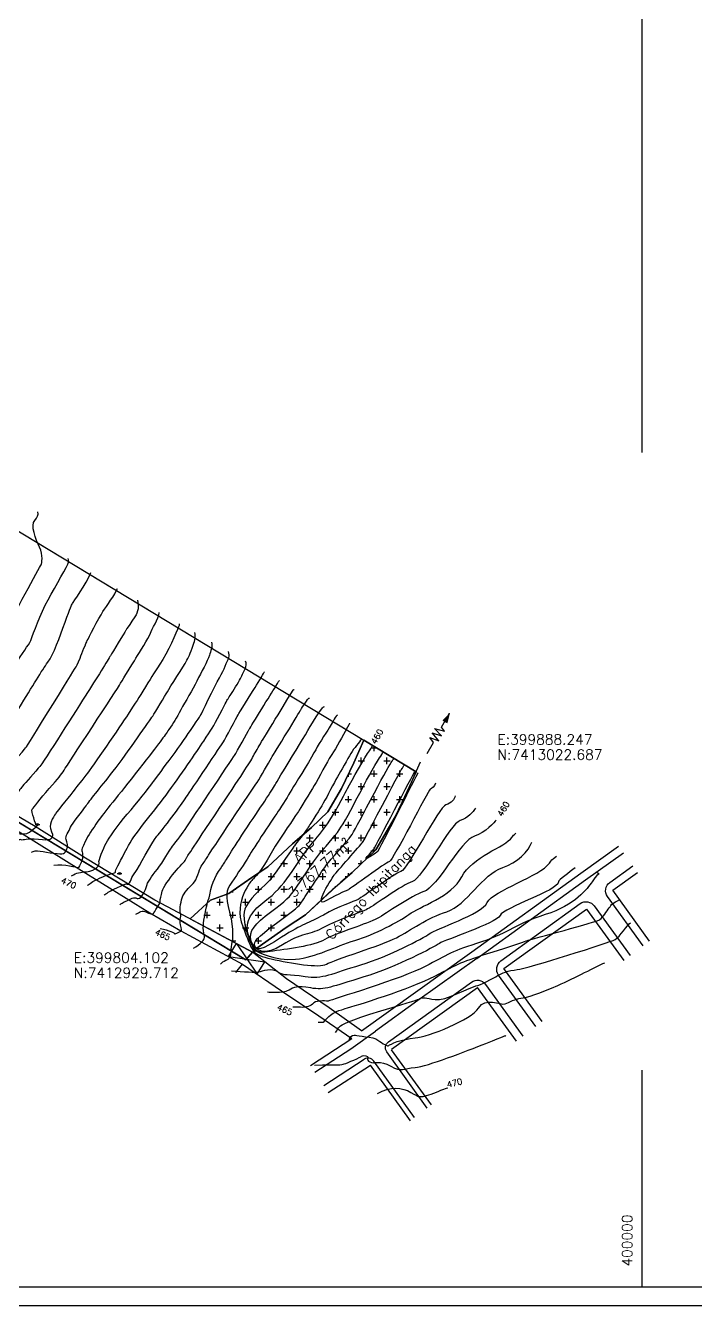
# Model space of a CAD drawing. Header units: millimetres. Extents: x 398670 to 400934, y 7412759 to 7415035.
# Drawn here: x 399695 to 400026, y 7412759 to 7413391 of the extents above; entities that cross this region are included whole.
import ezdxf
from ezdxf.enums import TextEntityAlignment as Align

# ---------------------------------------------------------------- set-up
doc = ezdxf.new("R2010")
doc.units = ezdxf.units.MM
doc.header["$LTSCALE"] = 0.1
for name, color, linetype in [('Curvas_Auxiliares', 42, 'Continuous'), ('Curvas_Mestras', 32, 'Continuous'), ('folha', 7, 'Continuous'), ('linha APP', 3, 'Continuous'), ('Linha estrada', 1, 'Continuous'), ('Linha meio fio', 8, 'Continuous'), ('Linha predial', 1, 'Continuous'), ('linha rio', 4, 'Continuous'), ('LINHAAS', 252, 'Continuous'), ('matrícula', 7, 'Continuous'), ('postes', 2, 'Continuous'), ('área', 2, 'Continuous')]:
    doc.layers.add(name, color=color, linetype=linetype)
doc.styles.add('10mm', font='romans.shx', dxfattribs={"height": 5})
doc.styles.add('2mm', font='romans.shx', dxfattribs={"height": 1})

# ---------------------------------------------------------------- blocks, each defined once
blk = doc.blocks.new('POSTE')
blk.add_lwpolyline([(-1.16, 0), (1.16, 0)])
blk.add_circle((0, 0), 0.5)
blk = doc.blocks.new('A$C74705DF4')
at = {"linetype": 'Continuous'}
h = blk.add_hatch(color=256, dxfattribs=at)
h.paths.add_polyline_path([(0, 0), (6.28, 2.29), (5.26, 3.73)])
h.paths.add_polyline_path([(0, 0), (5.26, 3.73), (4.31, 5.07)])
for p, q in [((26.19, 19.05), (18.76, 13.78)), ((14.03, 5.15), (8.56, 9.79)), ((8.56, 9.79), (9.18, 6.51)), ((16.84, 7.3), (11.83, 11.96)), ((11.83, 11.96), (14.03, 5.15)), ((15.03, 14.23), (16.84, 7.3)), ((19.86, 9.6), (15.03, 14.23)), ((18.76, 13.78), (19.86, 9.6)), ((9.18, 6.51), (0, 0)), ((4.31, 5.07), (0, 0)), ((6.28, 2.29), (4.31, 5.07))]:
    blk.add_line(p, q, dxfattribs=at)
blk = doc.blocks.new('A$C37251FEB')
at = {"linetype": 'Continuous', "rotation": 214.6845763830416}
blk.add_blockref('A$C74705DF4', (10.87, 30.57), dxfattribs=at)
blk = doc.blocks.new('A$C234672A4')
at = {"linetype": 'Continuous', "xscale": 0.1464505471276849, "yscale": 0.1464505471276849, "zscale": 0.1464505471276849, "rotation": 40.94450576352439}
blk.add_blockref('A$C37251FEB', (1.73, -0.02), dxfattribs=at)
blk = doc.blocks.new('A$C34C77762')
at = {"linetype": 'Continuous', "xscale": 8.006478480000002, "yscale": 8.006478480000002, "zscale": 8.006478480000002, "rotation": 342.585236379697}
blk.add_blockref('A$C234672A4', (-7, 4.2), dxfattribs=at)

msp = doc.modelspace()

# ---------------------------------------------------------------- hatches: boundary and pattern name
at = {"layer": 'linha APP', "ltscale": 0.1}
h = msp.add_hatch(dxfattribs=at)
h.set_pattern_fill('CROSS', color=256, style=0)
h.paths.add_polyline_path([(399877.87, 7413000.35), (399884.64, 7413014.63), (399888.25, 7413022.69), (399862.38, 7413038.34), (399857.39, 7413027.19), (399851.32, 7413014.38), (399844.58, 7413002.87), (399836.49, 7412995.12), (399827.08, 7412987.08), (399814.97, 7412975.71), (399807.08, 7412970.52), (399795.7, 7412962.46), (399786.53, 7412959.29), (399776.48, 7412950.05), (399807.3, 7412933.61), (399809.56, 7412935.52), (399824, 7412945.74), (399833.62, 7412952.07), (399847.1, 7412964.72), (399856.63, 7412972.87), (399868.36, 7412984.1)])
h.paths.add_polyline_path([(399827.65, 7412955.48), (399861.34, 7412986.08), (399854.07, 7412994.08), (399820.39, 7412963.48)], flags=24)
h.paths.add_polyline_path([(399830.24, 7412975), (399841.96, 7412985.65), (399836.92, 7412991.2), (399825.2, 7412980.55)], flags=24)

# ---------------------------------------------------------------- linework, layer by layer
at = {"ltscale": 0.1}
for p, q in [((398935.98, 7413454.99), (399804.1, 7412929.71)), ((399804.1, 7412929.71), (399807.3, 7412933.61))]:
    msp.add_line(p, q, dxfattribs=at)
msp.add_line((399809.65, 7412922.68), (399813.44, 7412928.79))
for points in [[(399888.25, 7413022.69, 0, 2.5, 0), (399898.19, 7413023.79, 0, 0, 0), (399928.46, 7413027.13, 0, 0, 0), (399988.46, 7413027.13, 0, 0, 0)], [(399804.1, 7412929.71, 0, 2.5, 0), (399794.86, 7412925.89, 0, 0, 0), (399779.07, 7412919.35, 0, 0, 0), (399719.07, 7412919.35, 0, 0, 0)]]:
    msp.add_lwpolyline(points, format="xyseb", dxfattribs=at)
for points in [[(399795.43, 7412931.37), (399799.44, 7412937.8)], [(399799.44, 7412937.8), (399809.65, 7412922.68)], [(399795.43, 7412931.37), (399813.44, 7412928.79)]]:
    msp.add_lwpolyline(points)
at = {"layer": 'Curvas_Auxiliares'}
for points, knots in [([(399638.62, 7413018.18), (399639.14, 7413018.33), (399639.59, 7413018.5), (399642.87, 7413020.09), (399650.35, 7413023.14), (399654.98, 7413024.02), (399652.18, 7413028.57), (399652.7, 7413032.88), (399650.92, 7413037.65), (399654.06, 7413042.39), (399656.58, 7413046.47), (399661.84, 7413053.69), (399663.06, 7413057.87), (399667.03, 7413065.24), (399669.28, 7413069.21), (399685.05, 7413090.09), (399685.93, 7413092.68), (399687.62, 7413097.4), (399702.5, 7413124.29), (399703.28, 7413125.61), (399703.94, 7413129.88), (399700.23, 7413137.49), (399697.49, 7413144.77), (399701.16, 7413148.33), (399701.58, 7413149.56), (399701.26, 7413151.18)], [2.877675, 2.877675, 2.877675, 2.877675, 3, 3, 4, 4, 5, 5, 6, 6, 7, 7, 8, 8, 9, 9, 10, 10, 11, 11, 12, 12, 13, 13, 13.636318, 13.636318, 13.636318, 13.636318]), ([(399649.11, 7413011.97), (399654.31, 7413014.41), (399663.26, 7413018.03), (399664.03, 7413017.28), (399664.53, 7413018.44), (399664.17, 7413019.59), (399663.02, 7413021.45), (399660.63, 7413025.34), (399661.37, 7413031.45), (399660.74, 7413033.12), (399665.95, 7413040.95), (399666.22, 7413041.39), (399667.67, 7413043.39), (399674, 7413050.1), (399678.52, 7413057.43), (399686.23, 7413071.01), (399697.11, 7413085.43), (399698.96, 7413090.86), (399702.52, 7413100.78), (399710.2, 7413114.64), (399716.11, 7413124.68), (399716.41, 7413126.66), (399716.39, 7413127.29), (399716.3, 7413128.08)], [3.059446, 3.059446, 3.059446, 3.059446, 4, 4, 5, 5, 6, 6, 7, 7, 8, 8, 9, 9, 10, 10, 11, 11, 12, 12, 13, 13, 13.233264, 13.233264, 13.233264, 13.233264]), ([(399659.45, 7413005.83), (399664.38, 7413008.11), (399666.83, 7413008.8), (399669.91, 7413005.81), (399670.84, 7413005.59), (399671.24, 7413005.44), (399672.26, 7413007.62), (399673.81, 7413011.23), (399671.83, 7413017.66), (399669.76, 7413021.02), (399670.25, 7413026.17), (399672.01, 7413028.11), (399675.83, 7413032.49), (399680.2, 7413037.59), (399684.86, 7413042.54), (399698.93, 7413065.34), (399703.17, 7413072.82), (399709.17, 7413080.76), (399711.99, 7413089.05), (399717.42, 7413104.16), (399717.89, 7413105), (399718.73, 7413106.43), (399725.23, 7413115.43), (399727.44, 7413121.18)], [3.15909, 3.15909, 3.15909, 3.15909, 4, 4, 5, 5, 6, 6, 7, 7, 8, 8, 9, 9, 10, 10, 11, 11, 12, 12, 13, 13, 13.802419, 13.802419, 13.802419, 13.802419]), ([(399669.33, 7413000.04), (399669.33, 7413000.04), (399669.33, 7413000.04), (399670.67, 7413000.17), (399671.66, 7413002.62), (399676.11, 7413001.56), (399680.47, 7412999.93), (399682.13, 7413003.48), (399679.68, 7413015.1), (399679.48, 7413015.73), (399679.33, 7413015.98), (399679.36, 7413016.37), (399684.96, 7413022.52), (399685.43, 7413023.06), (399694.77, 7413033.96), (399695.72, 7413034.97), (399719.33, 7413073.24), (399720.12, 7413074.63), (399721.23, 7413076.1), (399723.08, 7413081.54), (399725.15, 7413086.46), (399726.28, 7413088.57), (399731.19, 7413098.56), (399735.28, 7413104.53), (399739.37, 7413110.22), (399740.65, 7413113.35)], [2.890781, 2.890781, 2.890781, 2.890781, 3, 3, 4, 4, 5, 5, 6, 6, 7, 7, 8, 8, 9, 9, 10, 10, 11, 11, 12, 12, 13, 13, 13.815568, 13.815568, 13.815568, 13.815568]), ([(399683.95, 7412991.31), (399684.83, 7412992.8), (399685.44, 7412993.79), (399686.63, 7412993.51), (399694.42, 7412990.59), (399699.71, 7412995.19), (399700.53, 7412995.08), (399701.13, 7412996.59), (399701.13, 7412996.59), (399701.13, 7412996.6), (399701.12, 7412996.62), (399700.38, 7412996.04), (399697.77, 7413003.46), (399699.26, 7413005.06), (399702.25, 7413009.15), (399711.61, 7413019.78), (399712.81, 7413021.13), (399715.8, 7413025.98), (399740.59, 7413063.75), (399743.75, 7413069.09), (399747.94, 7413075.87), (399751.53, 7413081.78), (399756.01, 7413088.69), (399757.58, 7413093.16), (399760.94, 7413098.19), (399761.28, 7413101.37)], [3.699588, 3.699588, 3.699588, 3.699588, 4, 4, 5, 5, 6, 6, 7, 7, 8, 8, 9, 9, 10, 10, 11, 11, 12, 12, 13, 13, 14, 14, 14.815545, 14.815545, 14.815545, 14.815545]), ([(399771.09, 7413095.85), (399771.25, 7413095.44), (399771.21, 7413095.21), (399770.65, 7413094.4), (399767.32, 7413084.87), (399758.64, 7413071.5), (399758.13, 7413070.66), (399750.71, 7413058.66), (399749.96, 7413057.39), (399741.85, 7413045.03), (399728.16, 7413025.05), (399721.98, 7413017.05), (399719.99, 7413014.79), (399718.49, 7413012.48), (399710.39, 7413002.78), (399709.98, 7413001.8), (399706.54, 7412997.1), (399708.45, 7412992.21), (399708.77, 7412991.21), (399707.83, 7412989.44), (399707.43, 7412988.43), (399695.63, 7412989.96), (399694.12, 7412988.64), (399692.28, 7412989.33), (399691.8, 7412989.48), (399690.67, 7412987.33)], [3.674002, 3.674002, 3.674002, 3.674002, 4, 4, 5, 5, 6, 6, 7, 7, 8, 8, 9, 9, 10, 10, 11, 11, 12, 12, 13, 13, 14, 14, 14.653538, 14.653538, 14.653538, 14.653538]), ([(399698.15, 7412982.9), (399699.98, 7412984.43), (399704.12, 7412983.1), (399714.32, 7412981.78), (399714.53, 7412982.29), (399716.4, 7412985.84), (399715.77, 7412987.82), (399714.66, 7412990.68), (399716.67, 7412993.43), (399718.22, 7412997.09), (399723.39, 7413003.29), (399726.85, 7413008.6), (399731.43, 7413013.8), (399745.67, 7413032.23), (399756.8, 7413048.47), (399759.24, 7413051.99), (399764.31, 7413060.36), (399766.29, 7413064.19), (399773.82, 7413075.45), (399775.47, 7413078.94), (399776.72, 7413081.08), (399778.9, 7413088), (399779.45, 7413089.51), (399778.87, 7413091.48)], [4.017185, 4.017185, 4.017185, 4.017185, 5, 5, 6, 6, 7, 7, 8, 8, 9, 9, 10, 10, 11, 11, 12, 12, 13, 13, 14, 14, 14.634191, 14.634191, 14.634191, 14.634191]), ([(399787.15, 7413086.83), (399787.63, 7413084.49), (399786.74, 7413082.37), (399785.14, 7413077.3), (399781.99, 7413071.92), (399777.84, 7413063.14), (399774.05, 7413057.47), (399769.7, 7413049.04), (399768.48, 7413047.02), (399763.6, 7413040.01), (399761.81, 7413037.64), (399740.89, 7413010.55), (399733.71, 7413002.41), (399728.29, 7412994.09), (399726.04, 7412991.4), (399723.35, 7412985.05), (399722.77, 7412984.26), (399723.1, 7412983.43), (399724.04, 7412980.46), (399721.23, 7412975.14), (399721.22, 7412975.12), (399720.82, 7412975.17), (399714.36, 7412977.26), (399709.18, 7412976.36)], [3.281096, 3.281096, 3.281096, 3.281096, 4, 4, 5, 5, 6, 6, 7, 7, 8, 8, 9, 9, 10, 10, 11, 11, 12, 12, 13, 13, 13.756753, 13.756753, 13.756753, 13.756753]), ([(399725.88, 7412966.46), (399726.6, 7412967.21), (399728.13, 7412968.42), (399737.13, 7412972.5), (399739.46, 7412972.73), (399739.77, 7412973.32), (399739.62, 7412973.69), (399740.1, 7412974.88), (399742, 7412978.26), (399748.68, 7412991.59), (399757.34, 7413001.41), (399771.93, 7413021.02), (399779.51, 7413032.31), (399786.99, 7413043.5), (399787.79, 7413044.66), (399794.62, 7413057.68), (399794.84, 7413058.02), (399796.21, 7413060.25), (399798.75, 7413064.21), (399801.99, 7413069.73), (399802.23, 7413070.5), (399804.32, 7413075.01), (399804.4, 7413076.17), (399803.96, 7413077.39)], [6.308127, 6.308127, 6.308127, 6.308127, 7, 7, 8, 8, 9, 9, 10, 10, 11, 11, 12, 12, 13, 13, 14, 14, 15, 15, 16, 16, 16.446625, 16.446625, 16.446625, 16.446625]), ([(399733.99, 7412961.65), (399735.15, 7412962.64), (399736.71, 7412963.7), (399744.25, 7412967.12), (399744.78, 7412967.55), (399746.02, 7412966.79), (399747.06, 7412968.37), (399747.61, 7412970.65), (399748.47, 7412971.74), (399751.01, 7412974.98), (399757.39, 7412987.7), (399762.92, 7412993.97), (399772.23, 7413006.49), (399777.07, 7413013.7), (399792.14, 7413036.26), (399793.76, 7413038.6), (399799.75, 7413050.02), (399800.7, 7413051.53), (399806.71, 7413061.33), (399810.52, 7413067.25), (399813.21, 7413072.12), (399813.26, 7413072.12), (399813.26, 7413072.12), (399813.26, 7413072.12)], [6.608931, 6.608931, 6.608931, 6.608931, 7, 7, 8, 8, 9, 9, 10, 10, 11, 11, 12, 12, 13, 13, 14, 14, 15, 15, 16, 16, 16.390555, 16.390555, 16.390555, 16.390555]), ([(399741.83, 7412957.01), (399742.5, 7412957.56), (399743.21, 7412958.04), (399747.62, 7412960.03), (399748.85, 7412961.03), (399751.74, 7412959.26), (399754.16, 7412962.94), (399755.43, 7412968.23), (399757.42, 7412970.77), (399763.33, 7412978.31), (399766.1, 7412983.82), (399768.5, 7412986.54), (399772.54, 7412991.97), (399774.64, 7412995.1), (399797.29, 7413029.01), (399799.72, 7413032.53), (399804.88, 7413042.36), (399806.56, 7413045.03), (399817.22, 7413062.4), (399819.1, 7413065.33), (399820.43, 7413067.73), (399820.63, 7413067.74), (399820.63, 7413067.74), (399820.63, 7413067.75)], [6.791805, 6.791805, 6.791805, 6.791805, 7, 7, 8, 8, 9, 9, 10, 10, 11, 11, 12, 12, 13, 13, 14, 14, 15, 15, 16, 16, 16.024716, 16.024716, 16.024716, 16.024716]), ([(399749.66, 7412952.36), (399751.36, 7412953.23), (399753.1, 7412954.41), (399756.46, 7412952.35), (399758.17, 7412952.14), (399758.69, 7412953.22), (399761.85, 7412957.75), (399761.68, 7412959.67), (399762.21, 7412961.5), (399763.25, 7412965.82), (399766.37, 7412969.8), (399771.24, 7412976), (399774.16, 7412978.67), (399774.31, 7412979.61), (399774.74, 7412980.25), (399774.99, 7412980.58), (399775.3, 7412981.14), (399802.43, 7413021.76), (399805.69, 7413026.46), (399810.01, 7413034.69), (399812.42, 7413038.54), (399827.55, 7413063.2), (399827.58, 7413063.25), (399827.65, 7413063.36), (399827.66, 7413063.35), (399828.01, 7413063.36), (399828.02, 7413063.37), (399828.02, 7413063.37)], [7.096543, 7.096543, 7.096543, 7.096543, 8, 8, 9, 9, 10, 10, 11, 11, 12, 12, 13, 13, 14, 14, 15, 15, 16, 16, 17, 17, 18, 18, 19, 19, 19.02651, 19.02651, 19.02651, 19.02651]), ([(399778.21, 7412935.44), (399781.5, 7412937.6), (399784.04, 7412939.75), (399782.69, 7412945.67), (399782.95, 7412947.44), (399784.93, 7412957.81), (399785.53, 7412959.56), (399785.72, 7412959.76), (399786.04, 7412960.06), (399787.51, 7412969.03), (399791.63, 7412975.17), (399793.95, 7412978.27), (399796.93, 7412983.62), (399812.73, 7413007.27), (399817.61, 7413014.32), (399820.26, 7413019.37), (399824.13, 7413025.54), (399833.75, 7413041.22), (399836.08, 7413045.75), (399842.29, 7413054.87), (399842.48, 7413054.83), (399842.82, 7413054.75), (399842.67, 7413055.04)], [9.606734, 9.606734, 9.606734, 9.606734, 10, 10, 11, 11, 12, 12, 13, 13, 14, 14, 15, 15, 16, 16, 17, 17, 18, 18, 19, 19.217893, 19.217893, 19.217893, 19.217893]), ([(399849.37, 7413050.69), (399848.88, 7413050.8), (399846.71, 7413046.93), (399844.89, 7413043.69), (399840.33, 7413036.99), (399836.86, 7413030.23), (399829.99, 7413019.05), (399825.39, 7413011.7), (399823.58, 7413008.25), (399817.88, 7413000.02), (399807.75, 7412984.86), (399803.43, 7412977.12), (399800.07, 7412972.63), (399794.11, 7412963.74), (399793.79, 7412961.8), (399798.35, 7412944.68), (399797.32, 7412939.28), (399796.4, 7412933.11), (399796.99, 7412930.53), (399792.94, 7412928.87), (399792.11, 7412928.21), (399791.51, 7412927.56)], [0, 0, 0, 0, 1, 1, 2, 2, 3, 3, 4, 4, 5, 5, 6, 6, 7, 7, 8, 8, 9, 9, 9.483583, 9.483583, 9.483583, 9.483583]), ([(399855.38, 7413046.74), (399855.49, 7413046.6), (399855.15, 7413046.18), (399851.06, 7413038.89), (399847.38, 7413032.34), (399844.59, 7413028.24), (399839.96, 7413019.24), (399835.85, 7413012.55), (399830.52, 7413004.04), (399829.54, 7413002.18), (399823.03, 7412992.78), (399818.57, 7412986.1), (399812.91, 7412975.96), (399810.54, 7412972.79), (399807.98, 7412969.9), (399807.17, 7412969.3), (399797.63, 7412958.72), (399807.44, 7412933.73), (399806.87, 7412932.43), (399826.39, 7412927.99), (399840.36, 7412925.59), (399847.52, 7412929.71), (399871.34, 7412936.92), (399885.61, 7412944.42), (399893.8, 7412950.48), (399913.16, 7412956.63), (399920.97, 7412972.2), (399938.11, 7412977.56), (399943.92, 7412983.56), (399945.42, 7412987.93)], [0, 0, 0, 0, 1, 1, 2, 2, 3, 3, 4, 4, 5, 5, 6, 6, 7, 7, 8, 8, 9, 9, 10, 10, 11, 11, 12, 12, 13, 13, 13.705871, 13.705871, 13.705871, 13.705871]), ([(399861.33, 7413038.97), (399860.69, 7413038.08), (399859.79, 7413036.93), (399856.69, 7413033.15), (399855.4, 7413030.86), (399849.87, 7413021), (399848.84, 7413019.49), (399843.06, 7413008.26), (399841.71, 7413006.05), (399835.65, 7412996.38), (399835.51, 7412996.11), (399832.39, 7412991.62), (399828.1, 7412986.27), (399827.43, 7412985.23), (399818.13, 7412971.7), (399813.29, 7412966.21), (399807.68, 7412962.11), (399800.56, 7412949.95), (399807.89, 7412934.11), (399809.43, 7412934.25), (399818.29, 7412929.01), (399838.97, 7412931.08), (399848.14, 7412936.35), (399867.84, 7412942.31), (399879.64, 7412948.52), (399889.68, 7412955.94), (399905.89, 7412961.09), (399915.61, 7412980.47), (399932.41, 7412985.73), (399936.33, 7412991.35), (399936.33, 7412991.35), (399937.54, 7412992.41)], [0.515245, 0.515245, 0.515245, 0.515245, 1, 1, 2, 2, 3, 3, 4, 4, 5, 5, 6, 6, 7, 7, 8, 8, 9, 9, 10, 10, 11, 11, 12, 12, 13, 13, 14, 14, 14.253448, 14.253448, 14.253448, 14.253448]), ([(399917.54, 7413004.77), (399916.56, 7413002.79), (399913.61, 7412999.74), (399904.89, 7412997.01), (399891.36, 7412970), (399881.42, 7412966.84), (399867.71, 7412956.71), (399860.84, 7412953.09), (399849.36, 7412949.62), (399836.17, 7412942.04), (399830.88, 7412942.95), (399813.53, 7412931.4), (399808.27, 7412934.18), (399805.25, 7412943.89), (399808.7, 7412947.71), (399823.9, 7412958.83), (399826.22, 7412961.45), (399830.66, 7412967.92), (399837.7, 7412978.69), (399842.28, 7412984.4), (399848.19, 7412991.07), (399852.26, 7412996.81), (399856.59, 7413005.02), (399862.89, 7413016.98), (399867.63, 7413025.7), (399871.05, 7413030.94), (399871.62, 7413031.88), (399871.92, 7413032.57)], [0.294129, 0.294129, 0.294129, 0.294129, 1, 1, 2, 2, 3, 3, 4, 4, 5, 5, 6, 6, 7, 7, 8, 8, 9, 9, 10, 10, 11, 11, 12, 12, 12.375703, 12.375703, 12.375703, 12.375703]), ([(399907.49, 7413010.82), (399907.44, 7413009.2), (399905.44, 7413007.13), (399899.53, 7413005.28), (399884.09, 7412974.46), (399877.29, 7412972.3), (399861.74, 7412960.8), (399857.34, 7412958.49), (399849.98, 7412956.26), (399834.78, 7412947.52), (399832.37, 7412947.93), (399811.18, 7412933.83), (399809.3, 7412934.49), (399807.79, 7412938.95), (399809.2, 7412940.52), (399829.21, 7412955.14), (399830.26, 7412956.33), (399832.27, 7412959.27), (399842.5, 7412974.9), (399845.44, 7412978.56), (399854.56, 7412988.87), (399857.35, 7412992.79), (399860.31, 7412998.41), (399871.06, 7413018.82), (399874.27, 7413024.73), (399876.59, 7413028.28), (399876.97, 7413028.92), (399877.18, 7413029.39)], [0.294129, 0.294129, 0.294129, 0.294129, 1, 1, 2, 2, 3, 3, 4, 4, 5, 5, 6, 6, 7, 7, 8, 8, 9, 9, 10, 10, 11, 11, 12, 12, 12.375702, 12.375702, 12.375702, 12.375702]), ([(399897.79, 7413017.12), (399897.31, 7413015.43), (399895.97, 7413014.46), (399894.17, 7413013.55), (399876.82, 7412978.91), (399873.16, 7412977.75), (399855.77, 7412964.9), (399853.83, 7412963.88), (399850.59, 7412962.9), (399836.7, 7412954.91), (399847.3, 7412971.11), (399848.59, 7412972.72), (399860.94, 7412986.67), (399862.44, 7412988.78), (399864.03, 7412991.8), (399879.22, 7413020.66), (399880.91, 7413023.76), (399882.13, 7413025.62), (399882.33, 7413025.96), (399882.44, 7413026.2)], [0.29413, 0.29413, 0.29413, 0.29413, 1, 1, 2, 2, 3, 3, 4, 4, 5, 5, 6, 6, 7, 7, 8, 8, 8.3757, 8.3757, 8.3757, 8.3757]), ([(399889.2, 7413022.17), (399889.1, 7413022.06), (399889.04, 7413021.9), (399888.81, 7413021.82), (399869.55, 7412983.37), (399869.03, 7412983.21), (399860.84, 7412977.15), (399867.31, 7412984.46), (399867.52, 7412984.76), (399867.75, 7412985.19), (399887.39, 7413022.49), (399887.55, 7413022.79), (399887.65, 7413022.95), (399887.69, 7413023.01), (399887.7, 7413023.02)], [0.294148, 0.294148, 0.294148, 0.294148, 1, 1, 2, 2, 3, 3, 4, 4, 5, 5, 6, 6.212448, 6.212448, 6.212448, 6.212448]), ([(399796.95, 7412924.33), (399802.48, 7412923.82), (399809.48, 7412923.52), (399812.27, 7412924.34), (399816.89, 7412926.08), (399822.89, 7412921.67), (399824.9, 7412923.01), (399841.76, 7412920.11), (399846.91, 7412923.07), (399874.84, 7412931.52), (399891.57, 7412940.33), (399897.93, 7412945.03), (399920.43, 7412952.17), (399926.32, 7412963.94), (399949.71, 7412971.25), (399955.2, 7412979.11), (399955.2, 7412979.11), (399957.53, 7412980.91)], [10.419566, 10.419566, 10.419566, 10.419566, 11, 11, 12, 12, 13, 13, 14, 14, 15, 15, 16, 16, 17, 17, 17.259257, 17.259257, 17.259257, 17.259257]), ([(399966.86, 7412975.21), (399964.08, 7412973.03), (399958.62, 7412969.28), (399958.37, 7412964.01), (399931.68, 7412955.67), (399927.7, 7412947.71), (399902.06, 7412939.57), (399897.54, 7412936.23), (399878.35, 7412926.13), (399846.29, 7412916.43), (399843.16, 7412914.63), (399829.08, 7412917.05), (399827.93, 7412916.04), (399822.93, 7412913.64), (399822.34, 7412913.68), (399816.86, 7412913.64), (399815.99, 7412913.66), (399814.83, 7412913.73)], [0.752605, 0.752605, 0.752605, 0.752605, 1, 1, 2, 2, 3, 3, 4, 4, 5, 5, 6, 6, 7, 7, 7.262461, 7.262461, 7.262461, 7.262461]), ([(399839.76, 7412898.96), (399841.58, 7412898.95), (399842.13, 7412898.96), (399842.92, 7412899.25), (399843.08, 7412900.09), (399847.2, 7412903.49), (399848.11, 7412904.13), (399858.21, 7412907.14), (399885.35, 7412915.35), (399909.47, 7412928.04), (399910.32, 7412928.67), (399942.24, 7412938.8), (399942.4, 7412939.13), (399944.95, 7412939.93), (399977.77, 7412948.52), (399980.44, 7412950.79), (399984.46, 7412956.56), (399985.19, 7412957.77), (399988.93, 7412959.54)], [0.768915, 0.768915, 0.768915, 0.768915, 1, 1, 2, 2, 3, 3, 4, 4, 5, 5, 6, 6, 7, 7, 8, 9, 9, 9, 9]), ([(399848.44, 7412893.81), (399849.2, 7412894.85), (399849.66, 7412896.13), (399851.44, 7412897.59), (399854.4, 7412899.69), (399887.34, 7412909.5), (399888.85, 7412909.95), (399891.34, 7412911.27), (399893.07, 7412911.02), (399902.21, 7412909.12), (399915.84, 7412916.67), (399919.72, 7412917.1), (399926.48, 7412920.72), (399930.54, 7412923.17), (399933.77, 7412924.47), (399942.7, 7412925.34), (399984.21, 7412938.49), (399988.91, 7412941), (399992.7, 7412947.29), (399994.23, 7412948.01)], [1.35502, 1.35502, 1.35502, 1.35502, 2, 2, 3, 3, 4, 4, 5, 5, 6, 6, 7, 7, 8, 8, 9, 9, 10, 10, 10, 10]), ([(399854.98, 7412889.94), (399855.37, 7412890.86), (399855.54, 7412891.58), (399855.67, 7412891.69), (399857.57, 7412893.04), (399859.09, 7412891.98), (399867.08, 7412891.87), (399871.62, 7412888.34), (399874.33, 7412886.81), (399875.08, 7412887.97), (399881.26, 7412890.68), (399894.11, 7412891.69), (399915.77, 7412900.21), (399922.33, 7412911.63), (399930.04, 7412907.18), (399934.33, 7412908.81), (399937.46, 7412910.53), (399942.53, 7412911.02), (399956.67, 7412915.51), (399977.14, 7412926.42), (399981.47, 7412928.28)], [1.598555, 1.598555, 1.598555, 1.598555, 2, 2, 3, 3, 4, 4, 5, 5, 6, 6, 7, 7, 8, 8, 9, 9, 10, 11, 11, 11, 11]), ([(399837.97, 7412877.76), (399850.1, 7412877.85), (399851.26, 7412877.77), (399854.07, 7412878.81), (399861.19, 7412881.71), (399861.37, 7412882.55), (399863.33, 7412882.52), (399864.91, 7412881.29), (399863.15, 7412880.45), (399867.46, 7412878.12), (399870.3, 7412880.42), (399881.16, 7412874.05), (399881.81, 7412876.11), (399893.65, 7412877.04), (399932.41, 7412892.29), (399932.43, 7412892.31), (399932.56, 7412892.34)], [0, 0, 0, 0, 1, 1, 2, 2, 3, 3, 4, 4, 5, 5, 6, 6, 7, 8, 8, 8, 8])]:
    msp.add_open_spline(points, degree=3, knots=knots, dxfattribs=at)
at = {"layer": 'Curvas_Mestras'}
for points, knots in [([(399750.56, 7413107.48), (399751.14, 7413104.63), (399750.98, 7413101.71), (399744.82, 7413092.82), (399744.71, 7413092.5), (399744.42, 7413092.06), (399737.76, 7413081.08), (399736.79, 7413079.51), (399731.21, 7413070.12), (399720.41, 7413053.65), (399704.61, 7413027.96), (399698.26, 7413020.84), (399693.93, 7413015.92), (399692.55, 7413014.03), (399688.56, 7413009.77), (399690.03, 7413005.61), (399689.29, 7413000.29), (399690.27, 7412995.64), (399689.69, 7412994.41), (399681.61, 7412997.44), (399678.6, 7412998.19), (399677.1, 7412995.38)], [3.612917, 3.612917, 3.612917, 3.612917, 4, 4, 5, 5, 6, 6, 7, 7, 8, 8, 9, 9, 10, 10, 11, 11, 12, 12, 12.941692, 12.941692, 12.941692, 12.941692]), ([(399717.86, 7412971.21), (399720.59, 7412973.02), (399722.18, 7412972.99), (399730.29, 7412973.8), (399731.9, 7412976.8), (399731.12, 7412978.68), (399733.57, 7412984.75), (399736.5, 7412989.97), (399740.57, 7412996.22), (399750.34, 7413007.31), (399755.95, 7413014.56), (399759.95, 7413019.85), (399771.63, 7413035.54), (399781.7, 7413050.54), (399781.8, 7413050.74), (399781.86, 7413050.82), (399788.51, 7413064.89), (399793.57, 7413073.51), (399794.62, 7413076.85), (399796.04, 7413079.94), (399795.9, 7413080.99), (399795.43, 7413082.18)], [4.361966, 4.361966, 4.361966, 4.361966, 5, 5, 6, 6, 7, 7, 8, 8, 9, 9, 10, 10, 11, 11, 12, 12, 13, 13, 13.344259, 13.344259, 13.344259, 13.344259]), ([(399761.79, 7412945.18), (399766.11, 7412944.41), (399769.18, 7412943.02), (399768.35, 7412942.21), (399772.28, 7412943.82), (399772.16, 7412944.34), (399772.37, 7412944.8), (399771.1, 7412949.46), (399772.5, 7412952.15), (399771.16, 7412953.23), (399771.77, 7412957.95), (399773.46, 7412962.89), (399775.91, 7412965.54), (399780.1, 7412969.36), (399780.91, 7412974.32), (399783.19, 7412977.71), (399784.47, 7412979.43), (399786.12, 7412982.38), (399807.58, 7413014.52), (399811.65, 7413020.39), (399815.13, 7413027.03), (399818.27, 7413032.04), (399830.65, 7413052.21), (399831.83, 7413054.5), (399834.97, 7413059.11), (399835.38, 7413059.02), (399835.52, 7413059.01), (399835.55, 7413059.09)], [42.039474, 42.039474, 42.039474, 42.039474, 43, 43, 44, 44, 45, 45, 46, 46, 47, 47, 48, 48, 49, 49, 50, 50, 51, 51, 52, 52, 53, 53, 54, 54, 54.44795, 54.44795, 54.44795, 54.44795]), ([(399927.84, 7412998.83), (399927.03, 7412997.88), (399922.61, 7412992.61), (399910.25, 7412988.74), (399898.62, 7412965.54), (399885.55, 7412961.39), (399873.67, 7412952.61), (399864.34, 7412947.7), (399848.75, 7412942.99), (399837.57, 7412936.56), (399823.98, 7412934.94), (399808.21, 7412932.78), (399808.34, 7412934.49), (399802.71, 7412948.83), (399808.19, 7412954.91), (399818.59, 7412962.52), (399822.18, 7412966.58), (399829.04, 7412976.58), (399832.9, 7412982.48), (399839.12, 7412990.24), (399841.81, 7412993.28), (399847.17, 7413000.82), (399852.87, 7413011.63), (399854.72, 7413015.15), (399861, 7413026.66), (399865.51, 7413033.6), (399866.26, 7413034.85), (399866.66, 7413035.75)], [0.169611, 0.169611, 0.169611, 0.169611, 1, 1, 2, 2, 3, 3, 4, 4, 5, 5, 6, 6, 7, 7, 8, 8, 9, 9, 10, 10, 11, 11, 12, 12, 12.375703, 12.375703, 12.375703, 12.375703]), ([(399977.43, 7412973.17), (399978.67, 7412972.22), (399978.69, 7412972.14), (399978.01, 7412972.18), (399977.53, 7412971.42), (399972.86, 7412965.15), (399967.02, 7412956.77), (399937.04, 7412947.4), (399934.97, 7412943.26), (399906.19, 7412934.12), (399903.5, 7412932.14), (399881.85, 7412920.74), (399845.68, 7412909.8), (399844.55, 7412909.15), (399839.51, 7412910.02), (399835.94, 7412906.9), (399834.23, 7412906.07), (399830.73, 7412906.32), (399829.41, 7412906.33), (399827.31, 7412906.34)], [28.808477, 28.808477, 28.808477, 28.808477, 29, 29, 30, 30, 31, 31, 32, 32, 33, 33, 34, 34, 35, 35, 36, 36, 36.104881, 36.104881, 36.104881, 36.104881]), ([(399869.1, 7412863.73), (399875.5, 7412867.24), (399881.24, 7412866.84), (399890.08, 7412861.65), (399890.24, 7412862.16), (399893.18, 7412862.39), (399902.8, 7412866.18), (399902.96, 7412866.3), (399903.85, 7412866.52)], [0, 0, 0, 0, 1, 1, 2, 2, 3, 4, 4, 4, 4])]:
    msp.add_open_spline(points, degree=3, knots=knots, dxfattribs=at)
at = {"layer": 'folha', "color": 5}
msp.add_line((400923.59, 7412767.91), (398695.27, 7412767.91), dxfattribs=at)
at = {"layer": 'folha', "color": 1}
msp.add_line((398670.27, 7412758.97), (400933.59, 7412758.97), dxfattribs=at)
at = {"layer": 'linha APP', "ltscale": 0.1}
msp.add_lwpolyline([(399776.48, 7412950.05), (399786.53, 7412959.29), (399795.7, 7412962.46), (399807.08, 7412970.52), (399814.97, 7412975.71), (399827.08, 7412987.08), (399836.49, 7412995.12), (399844.58, 7413002.87), (399851.32, 7413014.38), (399857.39, 7413027.19), (399862.38, 7413038.34)], dxfattribs=at)
at = {"layer": 'Linha estrada', "ltscale": 0.1}
for points in [[(399861.31, 7412894.74), (399845.33, 7412906.09), (399824.11, 7412920.4), (399807.3, 7412933.61), (399768.21, 7412954.47), (399759.07, 7412959.19), (399724.79, 7412979.93), (399700.01, 7412995.58), (399675.23, 7413010.13), (399631.93, 7413036.31), (399613.4, 7413046.09), (399572.58, 7413069.74), (399541.35, 7413090.79), (399502.79, 7413115.42), (399495.1, 7413120.99), (399474.65, 7413133.72), (399457.78, 7413143.35), (399443.77, 7413152.45), (399414.35, 7413170.71), (399387.44, 7413187.73), (399359.22, 7413203.98), (399335.94, 7413218.03)], [(399332.8, 7413211.68), (399347.22, 7413203.58), (399384.88, 7413181.38), (399397.27, 7413173.74), (399410.02, 7413165.82), (399441.17, 7413146.44), (399454.31, 7413138.36), (399471.9, 7413128.13), (399491.36, 7413115.28), (399499.56, 7413110.82), (399537.08, 7413086.64), (399567.72, 7413066.77), (399609.55, 7413042.11), (399628.51, 7413030.83), (399670.32, 7413005.99), (399694.57, 7412991.5), (399721.55, 7412974.81), (399756.54, 7412952.94), (399771.91, 7412944.02), (399802.39, 7412927.63), (399821.77, 7412914.42), (399840.11, 7412902.14), (399856.48, 7412890.84)]]:
    msp.add_lwpolyline(points, dxfattribs=at)
at = {"layer": 'Linha meio fio', "ltscale": 0.1}
for p, q in [((399838.24, 7412874.29), (399855.97, 7412885.8)), ((399842.56, 7412867.63), (399862.55, 7412880.61)), ((399887.45, 7412851.78), (399867.29, 7412879.73))]:
    msp.add_line(p, q, dxfattribs=at)
for points in [[(399971.92, 7412969.27), (399990.7, 7412982.56)], [(399918.17, 7412930.4), (399971.92, 7412969.27)], [(399918.18, 7412930.4), (399889.06, 7412909.64), (399868.17, 7412894.58)], [(399855.97, 7412885.8), (399868.17, 7412894.58)]]:
    msp.add_lwpolyline(points, dxfattribs=at)
for points in [[(400000.43, 7412936.66), (399982.82, 7412961.03, -0.414403), (399983.94, 7412968.01), (399995.29, 7412976.2)], [(399947.37, 7412896.79), (399928.98, 7412922.24, -0.414346), (399930.15, 7412929.25), (399969.31, 7412957.52, -0.414024), (399976.29, 7412956.4), (399994.03, 7412931.85)], [(399893.76, 7412856.52), (399873.71, 7412884.31, -0.414351), (399874.55, 7412889.23), (399915.54, 7412918.77, -0.413828), (399922.49, 7412917.62), (399941, 7412892.01)]]:
    msp.add_lwpolyline(points, format="xyb", dxfattribs=at)
msp.add_arc((399864.45, 7412877.68), 3.5, 35.80044, 122.9953, dxfattribs=at)
at = {"layer": 'Linha predial', "ltscale": 0.1}
for p, q in [((399861.31, 7412894.74), (399915.73, 7412933.78)), ((399876.06, 7412885.63), (399918.6, 7412916.14)), ((399937.79, 7412889.59), (399918.6, 7412916.14)), ((399836.09, 7412877.6), (399856.48, 7412890.84)), ((399895.79, 7412858.04), (399876.14, 7412885.29)), ((399844.8, 7412864.18), (399865.6, 7412877.68)), ((399885.4, 7412850.23), (399865.6, 7412877.68))]:
    msp.add_line(p, q, dxfattribs=at)
for points in [[(399969.58, 7412972.51), (399988.31, 7412985.86)], [(399915.73, 7412933.78), (399969.58, 7412972.51)], [(400003.63, 7412939.06), (399985.52, 7412964.12), (399997.68, 7412972.9)], [(399950.58, 7412899.21), (399931.65, 7412925.41), (399972.46, 7412954.86), (399990.83, 7412929.45)]]:
    msp.add_lwpolyline(points, dxfattribs=at)
at = {"layer": 'linha rio', "ltscale": 0.1}
for points in [[(399807.3, 7412933.61), (399809.56, 7412935.52), (399824, 7412945.74), (399833.62, 7412952.07), (399847.1, 7412964.72), (399856.63, 7412972.87), (399868.36, 7412984.1), (399877.87, 7413000.35), (399884.64, 7413014.63), (399890.43, 7413027.55)], [(399799.05, 7412923.56), (399802.39, 7412927.63)]]:
    msp.add_lwpolyline(points, dxfattribs=at)
at = {"layer": 'LINHAAS', "ltscale": 0.1}
for p, q in [((400000, 7413180.48), (400000, 7414360.68)), ((400000, 7412767.91), (400000, 7412875.19))]:
    msp.add_line(p, q, dxfattribs=at)
at = {"layer": 'matrícula'}
msp.add_line((399024.97, 7413545.03), (399888.25, 7413022.69), dxfattribs=at)
at = {"layer": 'área', "ltscale": 0.1}
msp.add_line((399804.1, 7412929.71), (399807.3, 7412933.61), dxfattribs=at)
msp.add_lwpolyline([(399888.25, 7413022.69), (399877.87, 7413000.35), (399868.36, 7412984.1), (399856.63, 7412972.87), (399851.08, 7412968.12), (399833.62, 7412952.07), (399824, 7412945.74), (399809.56, 7412935.52), (399807.3, 7412933.61), (399804.1, 7412929.71), (398935.98, 7413454.99), (399024.97, 7413545.03), (399888.25, 7413022.69)], dxfattribs=at)
msp.add_lwpolyline([(399877.87, 7413000.35), (399884.64, 7413014.63), (399888.25, 7413022.69), (399862.38, 7413038.34), (399857.39, 7413027.19), (399851.32, 7413014.38), (399844.58, 7413002.87), (399836.49, 7412995.12), (399827.08, 7412987.08), (399814.97, 7412975.71), (399807.08, 7412970.52), (399795.7, 7412962.46), (399786.53, 7412959.29), (399776.48, 7412950.05), (399807.3, 7412933.61), (399809.56, 7412935.52), (399824, 7412945.74), (399833.62, 7412952.07), (399847.1, 7412964.72), (399856.63, 7412972.87), (399868.36, 7412984.1)], close=True, dxfattribs=at)

# ---------------------------------------------------------------- block references
at = {"linetype": 'Continuous', "xscale": 0.5998724532645876, "yscale": 0.5998724531718373, "zscale": 0.5998724517732921, "rotation": 326.7740866095971}
msp.add_blockref('A$C34C77762', (399890.54, 7413033.76), dxfattribs=at)
at = {"layer": 'postes'}
for p in [(399701.11, 7412996.61), (399741.7, 7412972.47)]:
    msp.add_blockref('POSTE', p, dxfattribs=at)

# ---------------------------------------------------------------- texts
at = {"ltscale": 0.1, "style": '10mm'}
for s, p in [('E:399888.247', (399928.46, 7413034.63)), ('N:7413022.687', (399928.46, 7413027.13)), ('E:399804.102', (399719.07, 7412926.85)), ('N:7412929.712', (399719.07, 7412919.35))]:
    msp.add_text(s, height=5, dxfattribs=at).set_placement(p, align=Align.BOTTOM_LEFT)
at = {"style": '10mm'}
for s, rotation, p in [('3.767,77m²', 42.2498, (399840.86, 7412974.78)), ('APP', 42.2498, (399833.58, 7412983.1)), ('Córrego Ibipitanga', 46.7452, (399866.39, 7412962.89))]:
    msp.add_text(s, height=5, rotation=rotation, dxfattribs=at).set_placement(p, align=Align.MIDDLE)
at = {"ltscale": 0.1, "style": '10mm'}
msp.add_text('400000', height=5, rotation=90, dxfattribs=at).set_placement((399995, 7412790.99), align=Align.CENTER)
at = {"layer": 'Curvas_Mestras', "style": '2mm'}
for s, rotation, p in [('460', 60.57524, (399868.35, 7413036)), ('460', 60.57524, (399930.81, 7413000.22)), ('470', 336.17483, (399712.38, 7412967.82)), ('465', 336.17483, (399758.85, 7412942.35)), ('465', 336.17483, (399819.2, 7412905.28)), ('470', 13.90906, (399903.85, 7412866.52))]:
    msp.add_text(s, height=3, rotation=rotation, dxfattribs=at).set_placement(p)

doc.saveas('drawing.dxf')
